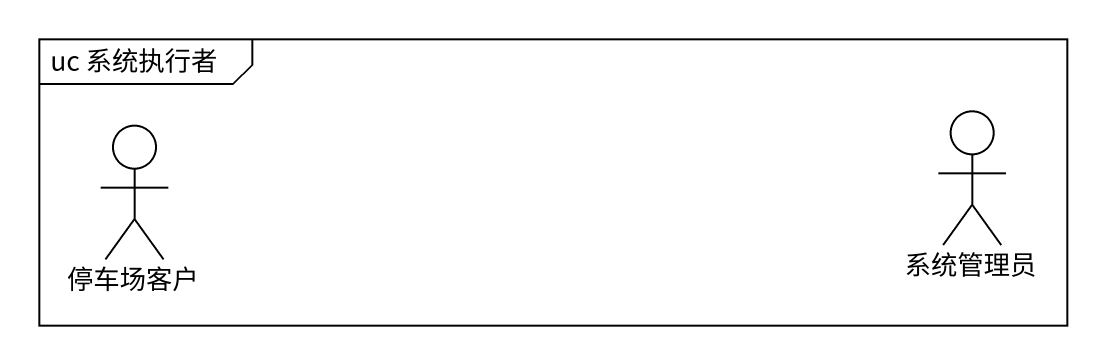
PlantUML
@startuml
mainframe uc 系统执行者
actor 停车场客户
actor 系统管理员
@enduml
